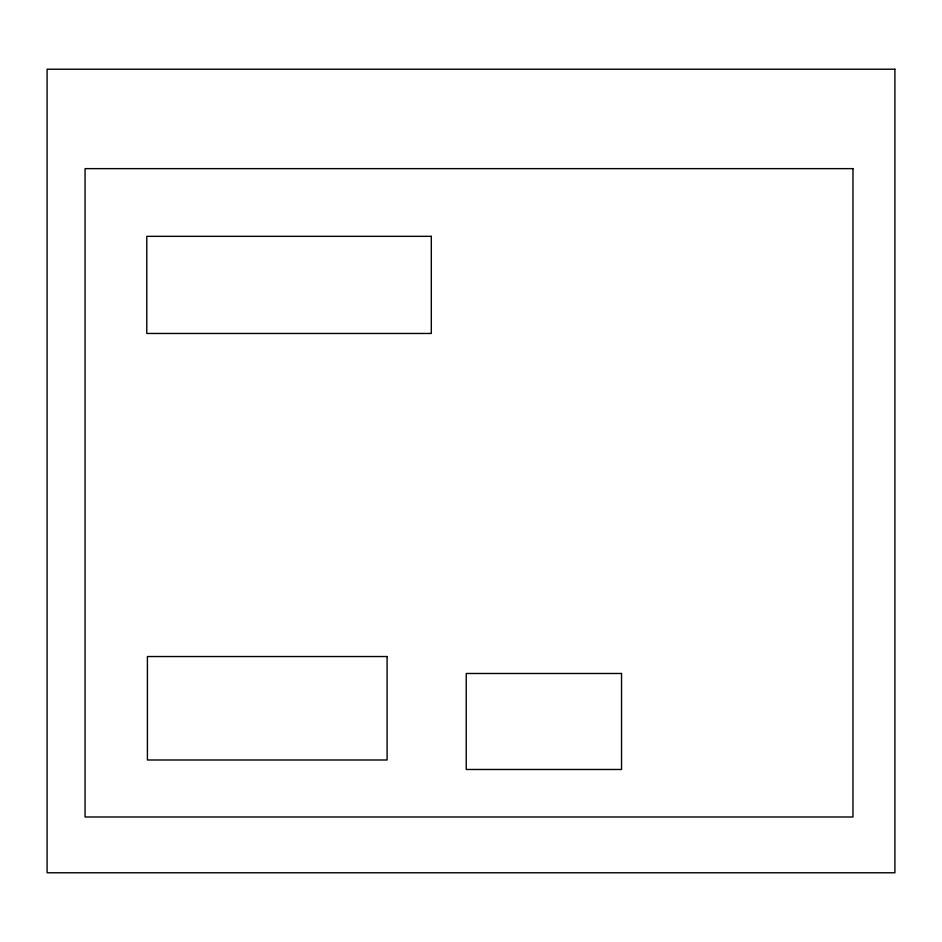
<?xml version="1.0" encoding="UTF-8"?>
<svg xmlns="http://www.w3.org/2000/svg" width="942" height="942" viewBox="0 0 942 942"><rect width="100%" height="100%" fill="white"/><g stroke="black" fill="none" stroke-linecap="round" stroke-linejoin="round"><path stroke-width="1.41" d="M894.9 69.225L47.1 69.225L47.1 872.775L894.9 872.775L894.9 69.225M852.969 168.63L85.063 168.63L85.063 816.985L852.969 816.985L852.969 168.63M431.306 236.336L146.787 236.336L146.787 333.468L431.306 333.468L431.306 236.336M387.091 656.539L147.411 656.539L147.411 759.994L387.091 759.994L387.091 656.539M621.543 673.483L466.231 673.483L466.231 769.473L621.543 769.473L621.543 673.483"/></g></svg>
